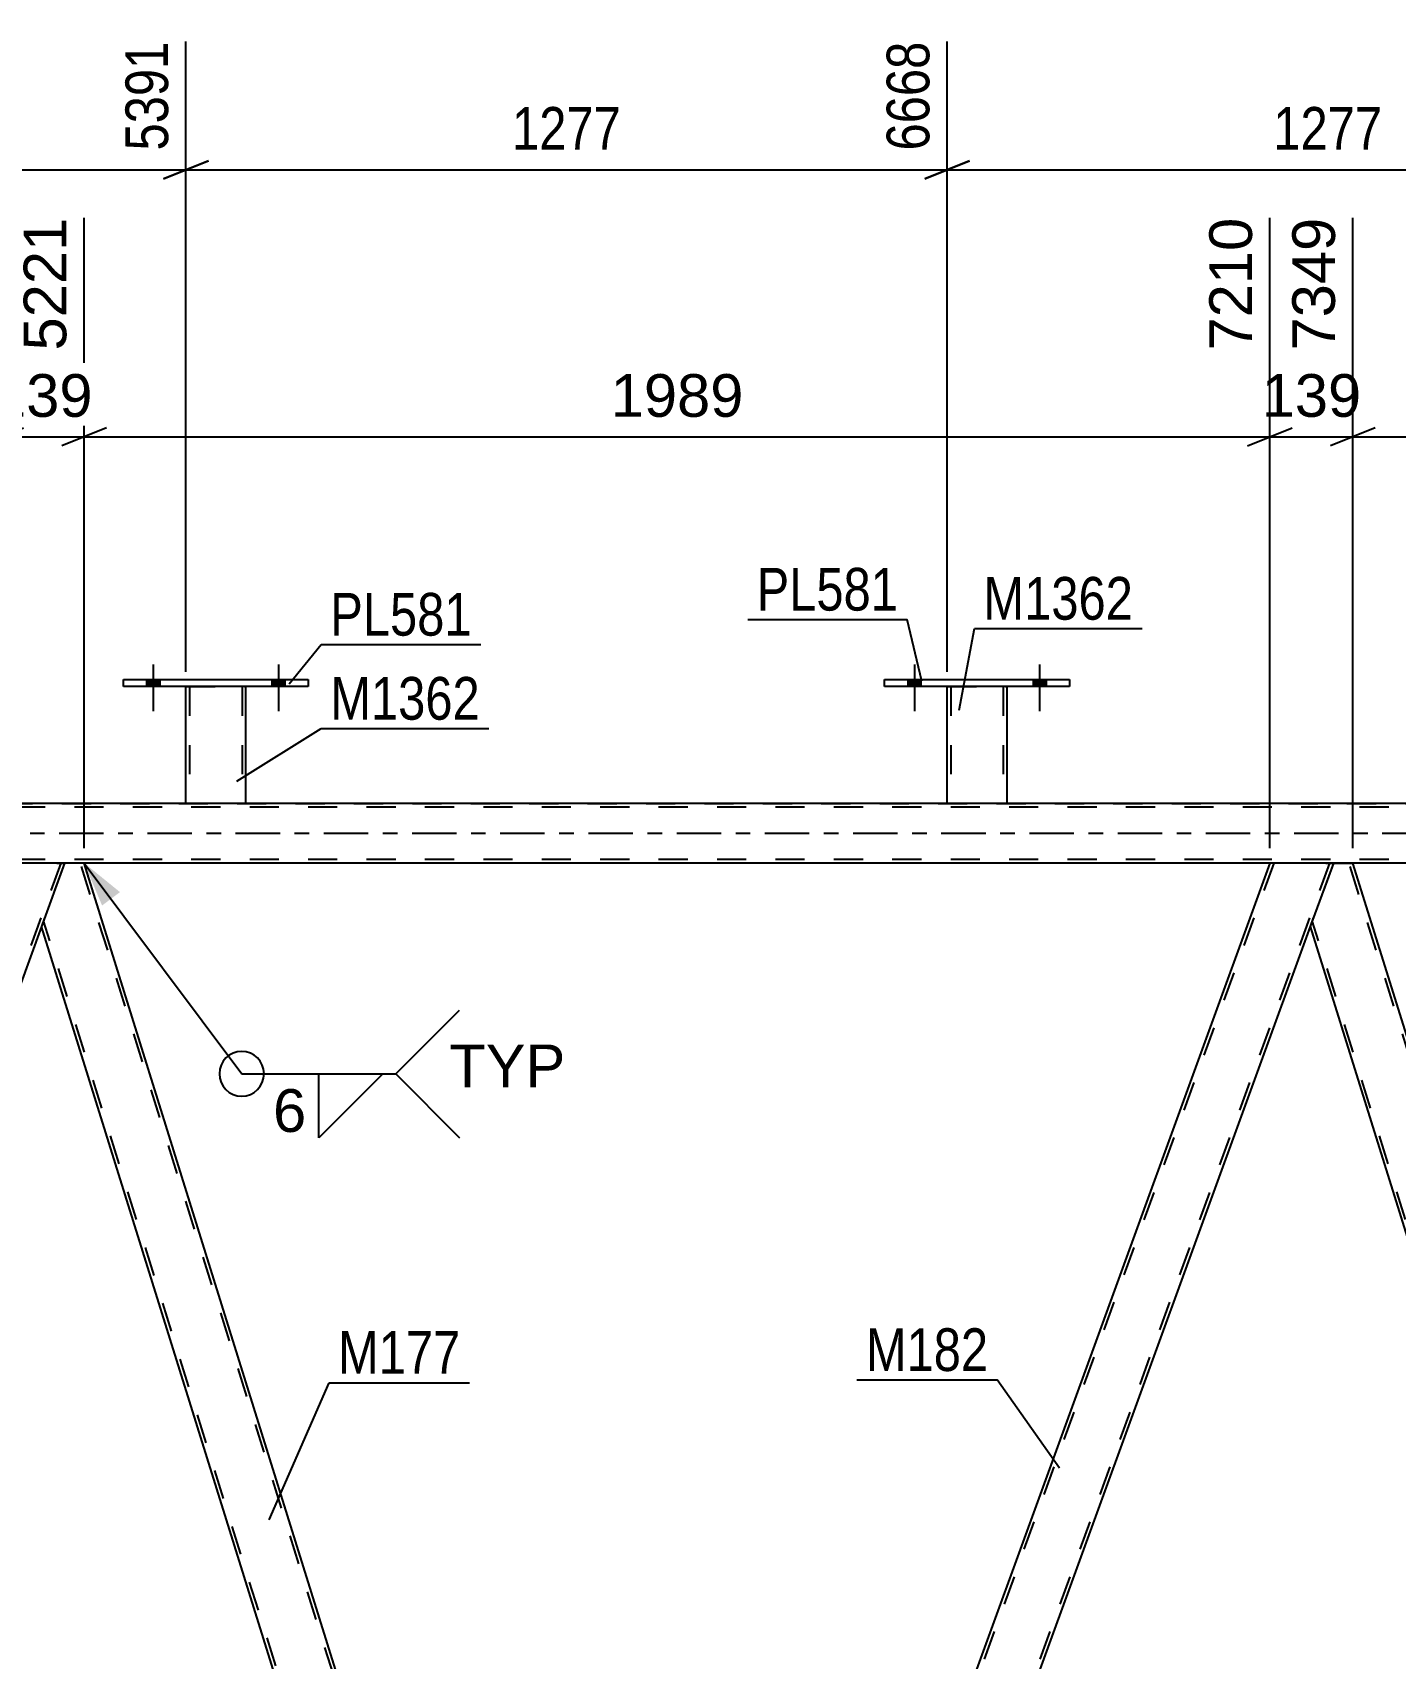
# Model space of a CAD drawing. Header units: millimetres. Extents: x -116 to 725, y -402 to 192.
# Drawn here: x 186.7 to 278.2, y -55.4 to 53.7 of the extents above; entities that cross this region are included whole.
import ezdxf

# ---------------------------------------------------------------- set-up
doc = ezdxf.new("R2010")
doc.units = ezdxf.units.MM
doc.linetypes.add('DXK_LINE_DOT2', pattern=[3.9198, 1.9599, -1.9599])
doc.linetypes.add('DXK_LINE_DOT3', pattern=[5.9187, 2.979, -0.9799, 0.9799, -0.9799])
doc.styles.add('Arial', font='ARIAL.TTF', dxfattribs={"height": 0.2})
doc.styles.add('Arial Narrow', font='ARIALN.TTF', dxfattribs={"height": 0.2})

# ---------------------------------------------------------------- blocks, each defined once
blk = doc.blocks.new('Bolt-200057495-4581 - 4561')
at = {"linetype": 'Continuous'}
for points in [[(245.44, 9.84), (246.32, 9.84), (246.32, 10.32), (245.44, 10.32)], [(253.84, 9.84), (254.72, 9.84), (254.72, 10.32), (253.84, 10.32)]]:
    blk.add_hatch(color=1, dxfattribs=at).paths.add_polyline_path(points)
at = {"color": 1, "linetype": 'Continuous'}
for p, q in [((245.88, 11.32), (245.88, 8.2)), ((254.28, 11.32), (254.28, 8.2)), ((245.44, 10.32), (245.44, 9.84)), ((246.32, 10.32), (246.32, 9.84)), ((253.84, 10.32), (253.84, 9.84)), ((254.72, 10.32), (254.72, 9.84))]:
    blk.add_line(p, q, dxfattribs=at)
blk = doc.blocks.new('Bolt-200057495-4582 - 4561')
at = {"linetype": 'Continuous'}
for points in [[(245.44, 9.84), (246.32, 9.84), (246.32, 10.32), (245.44, 10.32)], [(253.84, 9.84), (254.72, 9.84), (254.72, 10.32), (253.84, 10.32)]]:
    blk.add_hatch(color=1, dxfattribs=at).paths.add_polyline_path(points)
at = {"color": 1, "linetype": 'Continuous'}
for p, q in [((245.88, 11.32), (245.88, 8.2)), ((254.28, 11.32), (254.28, 8.2)), ((245.44, 10.32), (245.44, 9.84)), ((246.32, 10.32), (246.32, 9.84)), ((253.84, 10.32), (253.84, 9.84)), ((254.72, 10.32), (254.72, 9.84))]:
    blk.add_line(p, q, dxfattribs=at)
blk = doc.blocks.new('Bolt-200057495-4583 - 4561')
at = {"linetype": 'Continuous'}
for points in [[(194.36, 9.84), (195.24, 9.84), (195.24, 10.32), (194.36, 10.32)], [(202.76, 9.84), (203.64, 9.84), (203.64, 10.32), (202.76, 10.32)]]:
    blk.add_hatch(color=1, dxfattribs=at).paths.add_polyline_path(points)
at = {"color": 1, "linetype": 'Continuous'}
for p, q in [((194.8, 11.32), (194.8, 8.2)), ((203.2, 11.32), (203.2, 8.2)), ((194.36, 10.32), (194.36, 9.84)), ((195.24, 10.32), (195.24, 9.84)), ((202.76, 10.32), (202.76, 9.84)), ((203.64, 10.32), (203.64, 9.84))]:
    blk.add_line(p, q, dxfattribs=at)
blk = doc.blocks.new('Bolt-200057495-4584 - 4561')
at = {"linetype": 'Continuous'}
for points in [[(194.36, 9.84), (195.24, 9.84), (195.24, 10.32), (194.36, 10.32)], [(202.76, 9.84), (203.64, 9.84), (203.64, 10.32), (202.76, 10.32)]]:
    blk.add_hatch(color=1, dxfattribs=at).paths.add_polyline_path(points)
at = {"color": 1, "linetype": 'Continuous'}
for p, q in [((194.8, 11.32), (194.8, 8.2)), ((203.2, 11.32), (203.2, 8.2)), ((194.36, 10.32), (194.36, 9.84)), ((195.24, 10.32), (195.24, 9.84)), ((202.76, 10.32), (202.76, 9.84)), ((203.64, 10.32), (203.64, 9.84))]:
    blk.add_line(p, q, dxfattribs=at)
blk = doc.blocks.new('Part-200057495-4733 - 4561')
at = {"color": 2, "linetype": 'Continuous'}
for p, q in [((192.8, 9.84), (192.8, 10.32)), ((192.8, 10.32), (205.2, 10.32)), ((205.2, 9.84), (192.8, 9.84)), ((205.2, 10.32), (205.2, 9.84))]:
    blk.add_line(p, q, dxfattribs=at)
blk = doc.blocks.new('Part-200057495-5049 - 4561')
at = {"color": 2, "linetype": 'Continuous'}
for p, q in [((188.85, -2), (187.31, -6.25)), ((190.17, -2), (188.85, -2)), ((226.45, -118.4), (190.17, -2)), ((222.26, -118.4), (187.31, -6.25))]:
    blk.add_line(p, q, dxfattribs=at)
at = {"color": 7, "linetype": 'DXK_LINE_DOT2'}
for p, q in [((226.74, -120.12), (189.92, -2)), ((224.02, -123.22), (187.44, -5.88))]:
    blk.add_line(p, q, dxfattribs=at)
blk = doc.blocks.new('Part-200057495-4723 - 4561')
at = {"color": 2, "linetype": 'Continuous'}
for p, q in [((243.88, 9.84), (243.88, 10.32)), ((243.88, 10.32), (256.28, 10.32)), ((256.28, 9.84), (243.88, 9.84)), ((256.28, 10.32), (256.28, 9.84))]:
    blk.add_line(p, q, dxfattribs=at)
blk = doc.blocks.new('Part-200057495-4728 - 4561')
at = {"color": 2, "linetype": 'Continuous'}
for p, q in [((248.08, 2), (248.08, 9.84)), ((252.08, 9.84), (252.08, 2)), ((252.04, 2), (248.08, 2)), ((252.08, 2), (252.04, 2))]:
    blk.add_line(p, q, dxfattribs=at)
at = {"color": 7, "linetype": 'DXK_LINE_DOT2'}
for p, q in [((248.08, 9.84), (252.08, 9.84)), ((248.08, 9.84), (248.08, 9.84)), ((248.08, 9.84), (248.08, 9.84)), ((248.32, 9.84), (248.32, 2)), ((251.84, 9.84), (251.84, 2)), ((252.08, 9.84), (252.08, 9.84)), ((252.08, 9.84), (252.08, 9.84)), ((251.82, 2), (251.84, 2))]:
    blk.add_line(p, q, dxfattribs=at)
blk = doc.blocks.new('Part-200057495-4738 - 4561')
at = {"color": 2, "linetype": 'Continuous'}
for p, q in [((197, 2), (197, 9.84)), ((201, 9.84), (201, 2)), ((200.96, 2), (197, 2)), ((201, 2), (200.96, 2))]:
    blk.add_line(p, q, dxfattribs=at)
at = {"color": 7, "linetype": 'DXK_LINE_DOT2'}
for p, q in [((197, 9.84), (201, 9.84)), ((197, 9.84), (197, 9.84)), ((197, 9.84), (197, 9.84)), ((197.24, 9.84), (197.24, 2)), ((200.76, 9.84), (200.76, 2)), ((201, 9.84), (201, 9.84)), ((201, 9.84), (201, 9.84)), ((200.74, 2), (200.76, 2))]:
    blk.add_line(p, q, dxfattribs=at)
blk = doc.blocks.new('Part-200057495-4824 - 4561')
at = {"color": 7, "linetype": 'DXK_LINE_DOT2'}
for p, q in [((681.45, 1.76), (-18.66, 1.76)), ((-7.32, 2), (681.45, 2)), ((201, 2), (197, 2)), ((252.08, 2), (248.08, 2)), ((681.45, -1.76), (-18.66, -1.76)), ((190.17, -2), (184.6, -2)), ((275.3, -2), (269.73, -2))]:
    blk.add_line(p, q, dxfattribs=at)
at = {"color": 2, "linetype": 'Continuous'}
for p, q in [((197, 2), (149.92, 2)), ((248.08, 2), (201, 2)), ((299.16, 2), (252.08, 2)), ((269.73, -2), (190.17, -2)), ((354.86, -2), (275.3, -2))]:
    blk.add_line(p, q, dxfattribs=at)
at = {"color": 7, "linetype": 'DXK_LINE_DOT3'}
blk.add_line((-18.66, 0), (681.45, 0), dxfattribs=at)
blk = doc.blocks.new('Part-200057495-5039 - 4561')
at = {"color": 2, "linetype": 'Continuous'}
for p, q in [((273.99, -2), (272.44, -6.25)), ((273.99, -2), (275.3, -2)), ((312.01, -119.75), (275.3, -2)), ((272.44, -6.25), (308.9, -123.22))]:
    blk.add_line(p, q, dxfattribs=at)
at = {"color": 7, "linetype": 'DXK_LINE_DOT2'}
for p, q in [((311.87, -120.12), (275.05, -2)), ((309.15, -123.22), (272.58, -5.88))]:
    blk.add_line(p, q, dxfattribs=at)
blk = doc.blocks.new('Part-200057495-5044 - 4561')
at = {"color": 7, "linetype": 'DXK_LINE_DOT2'}
for p, q in [((269.99, -2), (225.87, -123.22)), ((273.73, -2), (229.61, -123.22)), ((273.99, -2), (272.44, -6.25)), ((273.95, -2), (273.84, -2)), ((273.99, -2), (273.95, -2))]:
    blk.add_line(p, q, dxfattribs=at)
at = {"color": 2, "linetype": 'Continuous'}
for p, q in [((269.73, -2), (227.37, -118.4)), ((273.48, -2), (269.73, -2)), ((273.48, -2), (273.99, -2)), ((272.44, -6.25), (231.62, -118.4))]:
    blk.add_line(p, q, dxfattribs=at)
blk = doc.blocks.new('Part-200057495-5054 - 4561')
at = {"color": 7, "linetype": 'DXK_LINE_DOT2'}
for p, q in [((188.6, -2), (144.48, -123.22)), ((188.85, -2), (187.31, -6.25)), ((188.81, -2), (188.7, -2)), ((188.85, -2), (188.81, -2))]:
    blk.add_line(p, q, dxfattribs=at)
at = {"color": 2, "linetype": 'Continuous'}
for p, q in [((188.34, -2), (184.6, -2)), ((188.34, -2), (188.85, -2)), ((187.31, -6.25), (144.73, -123.22))]:
    blk.add_line(p, q, dxfattribs=at)
blk = doc.blocks.new('StraightDimension-200057495-15302 - 4561')
at = {"color": 7, "linetype": 'Continuous'}
for p, q in [((269.73, -1), (269.73, 41.28)), ((275.3, -1), (275.3, 41.28)), ((268.23, 25.99), (271.23, 27.19)), ((269.73, 26.59), (275.3, 26.59)), ((276.8, 27.19), (273.8, 25.99))]:
    blk.add_line(p, q, dxfattribs=at)
at = {"color": 0}
blk.add_wipeout([(276.45, 27.34), (276.45, 31.54), (268.58, 31.54), (268.58, 27.34)], dxfattribs=at)
at = {"color": 3, "style": 'Arial'}
blk.add_text('139', height=2.865, dxfattribs=at).set_placement((269.18, 27.94))
at = {"color": 0, "linetype": 'Continuous'}
blk.add_wipeout([(274.7, 41.88), (270.5, 41.88), (270.5, 31.79), (274.7, 31.79)], dxfattribs=at)
at = {"color": 3, "linetype": 'Continuous', "style": 'Arial'}
blk.add_text('7349', height=2.865, rotation=90.0002, dxfattribs=at).set_placement((274.1, 32.39))
blk = doc.blocks.new('StraightDimension-200057495-15301 - 4561')
at = {"color": 7, "linetype": 'Continuous'}
for p, q in [((275.3, -1), (275.3, 41.28)), ((354.86, -1), (354.86, 41.28)), ((276.8, 27.19), (273.8, 25.99)), ((275.3, 26.59), (354.86, 26.59)), ((353.36, 25.99), (356.36, 27.19))]:
    blk.add_line(p, q, dxfattribs=at)
at = {"color": 0, "linetype": 'Continuous'}
blk.add_wipeout([(354.26, 41.88), (350.06, 41.88), (350.06, 31.79), (354.26, 31.79)], dxfattribs=at)
at = {"color": 0}
blk.add_wipeout([(320.13, 27.34), (320.13, 31.54), (310.04, 31.54), (310.04, 27.34)], dxfattribs=at)
at = {"color": 3, "linetype": 'Continuous', "style": 'Arial'}
blk.add_text('9338', height=2.865, rotation=90.0002, dxfattribs=at).set_placement((353.66, 32.39))
at = {"color": 3, "style": 'Arial'}
blk.add_text('1989', height=2.865, dxfattribs=at).set_placement((310.64, 27.94))
blk = doc.blocks.new('StraightDimension-200057495-6149 - 4561')
at = {"color": 7, "linetype": 'Continuous'}
for p, q in [((145.92, 10.84), (145.92, 53.12)), ((197, 10.84), (197, 53.12)), ((147.42, 45.11), (144.42, 43.91)), ((195.5, 43.91), (198.5, 45.11)), ((145.92, 44.51), (197, 44.51))]:
    blk.add_line(p, q, dxfattribs=at)
at = {"color": 0}
blk.add_wipeout([(175.71, 45.26), (175.71, 49.46), (167.2, 49.46), (167.2, 45.26)], dxfattribs=at)
at = {"color": 3, "style": 'Arial Narrow'}
blk.add_text('1277', height=2.863, dxfattribs=at).set_placement((167.8, 45.86))
at = {"color": 0, "linetype": 'Continuous'}
blk.add_wipeout([(196.4, 53.72), (192.2, 53.72), (192.2, 45.21), (196.4, 45.21)], dxfattribs=at)
at = {"color": 3, "linetype": 'Continuous', "style": 'Arial Narrow'}
blk.add_text('5391', height=2.863, rotation=90.0002, dxfattribs=at).set_placement((195.8, 45.81))
blk = doc.blocks.new('StraightDimension-200057495-6169 - 4561')
at = {"color": 7, "linetype": 'Continuous'}
for p, q in [((248.08, 10.84), (248.08, 53.12)), ((299.16, 10.84), (299.16, 53.12)), ((249.58, 45.11), (246.58, 43.91)), ((297.66, 43.91), (300.66, 45.11)), ((248.08, 44.51), (299.16, 44.51))]:
    blk.add_line(p, q, dxfattribs=at)
at = {"color": 0}
blk.add_wipeout([(277.88, 45.26), (277.88, 49.46), (269.36, 49.46), (269.36, 45.26)], dxfattribs=at)
at = {"color": 3, "style": 'Arial Narrow'}
blk.add_text('1277', height=2.863, dxfattribs=at).set_placement((269.96, 45.86))
at = {"color": 0, "linetype": 'Continuous'}
blk.add_wipeout([(298.56, 53.72), (294.36, 53.72), (294.36, 45.21), (298.56, 45.21)], dxfattribs=at)
at = {"color": 3, "linetype": 'Continuous', "style": 'Arial Narrow'}
blk.add_text('7945', height=2.863, rotation=90.0002, dxfattribs=at).set_placement((297.96, 45.81))
blk = doc.blocks.new('StraightDimension-200057495-15303 - 4561')
at = {"color": 7, "linetype": 'Continuous'}
for p, q in [((190.17, -1), (190.17, 41.28)), ((269.73, -1), (269.73, 41.28)), ((191.67, 27.19), (188.67, 25.99)), ((190.17, 26.59), (269.73, 26.59)), ((268.23, 25.99), (271.23, 27.19))]:
    blk.add_line(p, q, dxfattribs=at)
at = {"color": 0, "linetype": 'Continuous'}
blk.add_wipeout([(269.13, 41.88), (264.93, 41.88), (264.93, 31.79), (269.13, 31.79)], dxfattribs=at)
at = {"color": 0}
blk.add_wipeout([(235, 27.34), (235, 31.54), (224.9, 31.54), (224.9, 27.34)], dxfattribs=at)
at = {"color": 3, "linetype": 'Continuous', "style": 'Arial'}
blk.add_text('7210', height=2.865, rotation=90.0002, dxfattribs=at).set_placement((268.53, 32.39))
at = {"color": 3, "style": 'Arial'}
blk.add_text('1989', height=2.865, dxfattribs=at).set_placement((225.5, 27.94))
blk = doc.blocks.new('StraightDimension-200057495-6159 - 4561')
at = {"color": 7, "linetype": 'Continuous'}
for p, q in [((197, 10.84), (197, 53.12)), ((248.08, 10.84), (248.08, 53.12)), ((198.5, 45.11), (195.5, 43.91)), ((246.58, 43.91), (249.58, 45.11)), ((197, 44.51), (248.08, 44.51))]:
    blk.add_line(p, q, dxfattribs=at)
at = {"color": 0}
blk.add_wipeout([(226.8, 45.26), (226.8, 49.46), (218.28, 49.46), (218.28, 45.26)], dxfattribs=at)
at = {"color": 3, "style": 'Arial Narrow'}
blk.add_text('1277', height=2.863, dxfattribs=at).set_placement((218.88, 45.86))
at = {"color": 0, "linetype": 'Continuous'}
blk.add_wipeout([(247.48, 53.72), (243.28, 53.72), (243.28, 45.21), (247.48, 45.21)], dxfattribs=at)
at = {"color": 3, "linetype": 'Continuous', "style": 'Arial Narrow'}
blk.add_text('6668', height=2.863, rotation=90.0002, dxfattribs=at).set_placement((246.88, 45.81))
blk = doc.blocks.new('StraightDimension-200057495-15304 - 4561')
at = {"color": 7, "linetype": 'Continuous'}
for p, q in [((184.6, -1), (184.6, 41.28)), ((190.17, -1), (190.17, 41.28)), ((183.1, 25.99), (186.1, 27.19)), ((184.6, 26.59), (190.17, 26.59)), ((191.67, 27.19), (188.67, 25.99))]:
    blk.add_line(p, q, dxfattribs=at)
at = {"color": 0}
blk.add_wipeout([(191.32, 27.34), (191.32, 31.54), (183.45, 31.54), (183.45, 27.34)], dxfattribs=at)
at = {"color": 3, "style": 'Arial'}
blk.add_text('139', height=2.865, dxfattribs=at).set_placement((184.05, 27.94))
at = {"color": 0, "linetype": 'Continuous'}
blk.add_wipeout([(189.57, 41.88), (185.37, 41.88), (185.37, 31.79), (189.57, 31.79)], dxfattribs=at)
at = {"color": 3, "linetype": 'Continuous', "style": 'Arial'}
blk.add_text('5221', height=2.865, rotation=90.0002, dxfattribs=at).set_placement((188.97, 32.39))
blk = doc.blocks.new('Mark-200057495-5045 - 4561')
at = {"color": 30, "linetype": 'Continuous'}
for p, q in [((202.57, -46.07), (206.6, -36.87)), ((206.6, -36.87), (216.02, -36.87))]:
    blk.add_line(p, q, dxfattribs=at)
at = {"color": 0}
blk.add_wipeout([(215.42, -36.27), (215.42, -33.27), (207.2, -33.27), (207.2, -36.27)], dxfattribs=at)
blk.add_wipeout([(215.42, -36.27), (215.42, -33.27), (207.2, -33.27), (207.2, -36.27)], dxfattribs=at)
at = {"color": 3, "style": 'Arial Narrow'}
blk.add_text('M177', height=2.863, dxfattribs=at).set_placement((207.2, -36.27))
blk = doc.blocks.new('Mark-200057495-4729 - 4561')
at = {"color": 30, "linetype": 'Continuous'}
for p, q in [((203.92, 10.02), (206.08, 12.66)), ((206.08, 12.66), (216.79, 12.66))]:
    blk.add_line(p, q, dxfattribs=at)
at = {"color": 0}
blk.add_wipeout([(216.19, 13.26), (216.19, 16.26), (206.68, 16.26), (206.68, 13.26)], dxfattribs=at)
blk.add_wipeout([(216.19, 13.26), (216.19, 16.26), (206.68, 16.26), (206.68, 13.26)], dxfattribs=at)
at = {"color": 3, "style": 'Arial Narrow'}
blk.add_text('PL581', height=2.863, dxfattribs=at).set_placement((206.68, 13.26))
blk = doc.blocks.new('Mark-200057495-4719 - 4561')
at = {"color": 30, "linetype": 'Continuous'}
for p in [(234.69, 14.34), (246.37, 10.21)]:
    blk.add_line(p, (245.39, 14.34), dxfattribs=at)
at = {"color": 0}
blk.add_wipeout([(244.79, 14.94), (244.79, 17.94), (235.29, 17.94), (235.29, 14.94)], dxfattribs=at)
blk.add_wipeout([(244.79, 14.94), (244.79, 17.94), (235.29, 17.94), (235.29, 14.94)], dxfattribs=at)
at = {"color": 3, "style": 'Arial Narrow'}
blk.add_text('PL581', height=2.863, dxfattribs=at).set_placement((235.29, 14.94))
blk = doc.blocks.new('Mark-200057495-4724 - 4561')
at = {"color": 30, "linetype": 'Continuous'}
for p, q in [((248.89, 8.26), (249.91, 13.73)), ((249.91, 13.73), (261.16, 13.73))]:
    blk.add_line(p, q, dxfattribs=at)
at = {"color": 0}
blk.add_wipeout([(260.56, 14.33), (260.56, 17.33), (250.51, 17.33), (250.51, 14.33)], dxfattribs=at)
blk.add_wipeout([(260.56, 14.33), (260.56, 17.33), (250.51, 17.33), (250.51, 14.33)], dxfattribs=at)
at = {"color": 3, "style": 'Arial Narrow'}
blk.add_text('M1362', height=2.863, dxfattribs=at).set_placement((250.51, 14.33))
blk = doc.blocks.new('Mark-200057495-4734 - 4561')
at = {"color": 30, "linetype": 'Continuous'}
for p, q in [((200.4, 3.49), (206.08, 7.02)), ((206.08, 7.02), (217.33, 7.02))]:
    blk.add_line(p, q, dxfattribs=at)
at = {"color": 0}
blk.add_wipeout([(216.73, 7.62), (216.73, 10.62), (206.68, 10.62), (206.68, 7.62)], dxfattribs=at)
blk.add_wipeout([(216.73, 7.62), (216.73, 10.62), (206.68, 10.62), (206.68, 7.62)], dxfattribs=at)
at = {"color": 3, "style": 'Arial Narrow'}
blk.add_text('M1362', height=2.863, dxfattribs=at).set_placement((206.68, 7.62))
blk = doc.blocks.new('WeldMark-200057495-22197 - 4561')
at = {"linetype": 'Continuous'}
blk.add_hatch(color=30, dxfattribs=at).paths.add_polyline_path([(191.37, -4.85), (190.17, -2), (192.57, -3.95)])
at = {"color": 30, "linetype": 'Continuous'}
for p, q in [((190.17, -2), (200.74, -16.14)), ((200.74, -16.14), (211.07, -16.14))]:
    blk.add_line(p, q, dxfattribs=at)
at = {"color": 3, "linetype": 'Continuous'}
for p, q in [((211.07, -16.14), (215.35, -11.86)), ((205.92, -16.14), (210.21, -16.14)), ((210.21, -16.14), (205.92, -20.43)), ((205.92, -20.43), (205.92, -16.14)), ((211.07, -16.14), (215.35, -20.43))]:
    blk.add_line(p, q, dxfattribs=at)
blk.add_arc((200.74, -16.14), 1.5, 90, 270, dxfattribs=at)
at = {"color": 0}
blk.add_wipeout([(205.27, -20.24), (205.27, -16.84), (202.64, -16.84), (202.64, -20.24)], dxfattribs=at)
at = {"color": 3, "linetype": 'Continuous'}
blk.add_arc((200.74, -16.14), 1.5, 270, 90, dxfattribs=at)
at = {"color": 3, "style": 'Arial'}
blk.add_text('6', height=2.87, dxfattribs=at).set_placement((202.84, -20.04))
at = {"color": 0, "linetype": 'Continuous'}
blk.add_wipeout([(222.44, -17.04), (222.44, -14.04), (214.67, -14.04), (214.67, -17.04)], dxfattribs=at)
blk.add_wipeout([(222.44, -17.04), (222.44, -14.04), (214.67, -14.04), (214.67, -17.04)], dxfattribs=at)
at = {"color": 3, "linetype": 'Continuous', "style": 'Arial'}
blk.add_text('TYP', height=2.865, dxfattribs=at).set_placement((214.67, -17.04))
blk = doc.blocks.new('Mark-200057495-5040 - 4561')
at = {"color": 30, "linetype": 'Continuous'}
for p in [(242.02, -36.68), (255.62, -42.59)]:
    blk.add_line(p, (251.44, -36.68), dxfattribs=at)
at = {"color": 0}
blk.add_wipeout([(250.84, -36.08), (250.84, -33.08), (242.62, -33.08), (242.62, -36.08)], dxfattribs=at)
blk.add_wipeout([(250.84, -36.08), (250.84, -33.08), (242.62, -33.08), (242.62, -36.08)], dxfattribs=at)
at = {"color": 3, "style": 'Arial Narrow'}
blk.add_text('M182', height=2.863, dxfattribs=at).set_placement((242.62, -36.08))

msp = doc.modelspace()

# ---------------------------------------------------------------- block references
for name in ['Bolt-200057495-4583 - 4561', 'Bolt-200057495-4584 - 4561', 'Bolt-200057495-4581 - 4561', 'Bolt-200057495-4582 - 4561', 'Part-200057495-4733 - 4561', 'Part-200057495-4738 - 4561', 'Part-200057495-4723 - 4561', 'Part-200057495-4728 - 4561', 'Part-200057495-4824 - 4561', 'Part-200057495-5054 - 4561', 'Part-200057495-5049 - 4561', 'Part-200057495-5044 - 4561', 'Part-200057495-5039 - 4561']:
    msp.add_blockref(name, (0, 0))

# ---------------------------------------------------------------- next in the draw order: block references
for name in ['StraightDimension-200057495-6149 - 4561', 'StraightDimension-200057495-15302 - 4561', 'WeldMark-200057495-22197 - 4561', 'Mark-200057495-5045 - 4561', 'Mark-200057495-5040 - 4561']:
    msp.add_blockref(name, (0, 0))

# ---------------------------------------------------------------- next in the draw order: block references
msp.add_blockref('StraightDimension-200057495-15301 - 4561', (0, 0))

# ---------------------------------------------------------------- next in the draw order: block references
msp.add_blockref('StraightDimension-200057495-6169 - 4561', (0, 0))

# ---------------------------------------------------------------- next in the draw order: block references
msp.add_blockref('StraightDimension-200057495-15303 - 4561', (0, 0))

# ---------------------------------------------------------------- next in the draw order: block references
for name in ['StraightDimension-200057495-6159 - 4561', 'StraightDimension-200057495-15304 - 4561']:
    msp.add_blockref(name, (0, 0))

# ---------------------------------------------------------------- next in the draw order: block references
for name in ['Mark-200057495-4719 - 4561', 'Mark-200057495-4724 - 4561', 'Mark-200057495-4729 - 4561']:
    msp.add_blockref(name, (0, 0))

# ---------------------------------------------------------------- next in the draw order: block references
msp.add_blockref('Mark-200057495-4734 - 4561', (0, 0))

doc.saveas('drawing.dxf')
